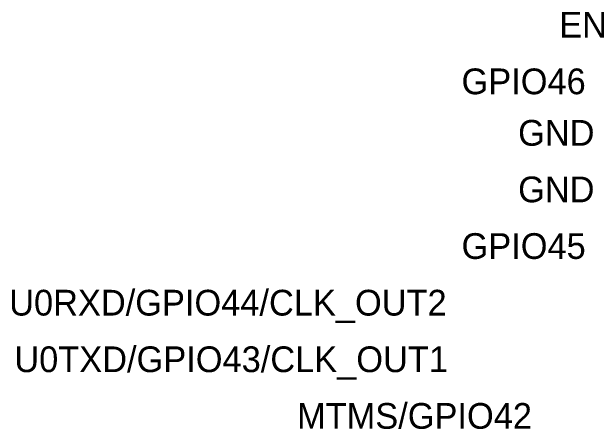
# Model space of a CAD drawing. Header units: inches. Extents: x 0 to 31.5, y 0 to 22.3.
# Drawn here: x 24.027 to 25.086, y 12.964 to 13.709 of the extents above; entities that cross this region are included whole.
import ezdxf

# ---------------------------------------------------------------- set-up
doc = ezdxf.new("R2010")
doc.units = ezdxf.units.IN
doc.header["$MEASUREMENT"] = 0
doc.layers.add('Sheet', color=255, linetype='Continuous')

msp = doc.modelspace()

# ---------------------------------------------------------------- texts
at = {"layer": 'Sheet'}
for s, height, p in [('EN', 0.04594, (25.0052, 13.663)), ('GPIO46', 0.04594, (24.8307, 13.5619)), ('GND', 0.04594, (24.9318, 13.47)), ('GND', 0.04594, (24.9318, 13.369)), ('GPIO45', 0.04594, (24.8307, 13.2679)), ('U0RXD/GPIO44/CLK_OUT2', 0.045941, (24.0223, 13.1668)), ('U0TXD/GPIO43/CLK_OUT1', 0.045941, (24.0315, 13.0658)), ('MTMS/GPIO42', 0.045941, (24.5367, 12.9647))]:
    msp.add_text(s, height=height, dxfattribs=at).set_placement(p)

doc.saveas('drawing.dxf')
